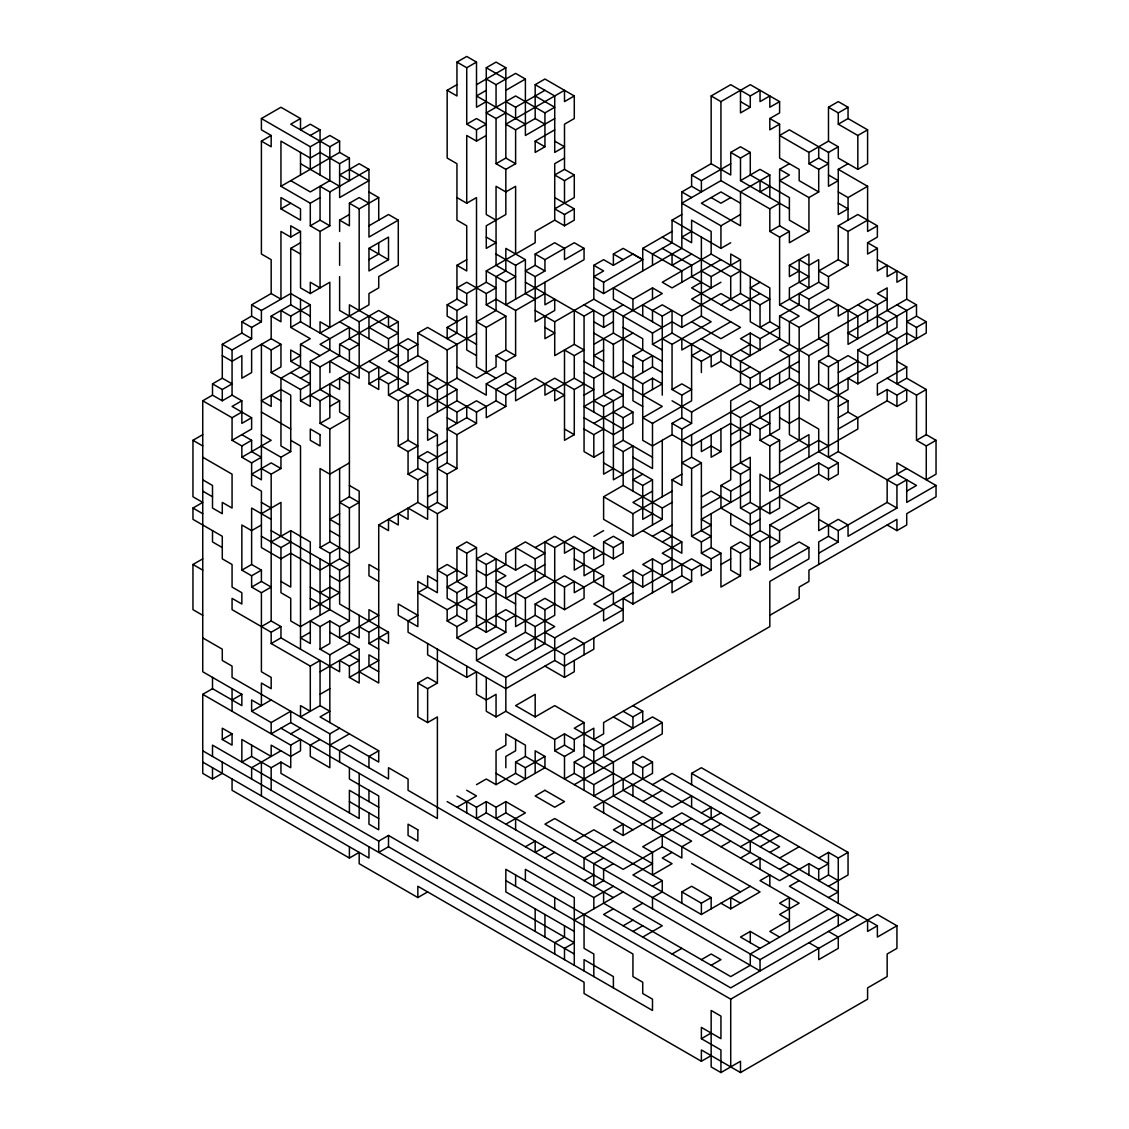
<?xml version="1.0" encoding="UTF-8"?>
<svg xmlns="http://www.w3.org/2000/svg" width="1129" height="1129" viewBox="0 0 1129 1129"><rect width="100%" height="100%" fill="white"/><g stroke="black" fill="none" stroke-linecap="round" stroke-linejoin="round"><path stroke-width="1.5" d="M310.292 327.41L310.292 304.83L290.732 293.54L261.406 310.475L261.406 321.765L251.626 316.12L251.626 304.83L271.172 293.54L271.172 259.67L261.406 254.025L261.406 141.125L271.172 146.77L271.172 135.48L261.406 129.835L261.406 118.545L280.952 107.255L300.512 118.545L300.512 129.835L310.292 124.19L320.057 129.835L320.057 174.995M261.406 141.125L271.172 135.48M300.512 118.545L290.732 124.19L329.837 146.77L339.617 141.125L339.617 152.415L349.397 158.06L349.397 180.64L339.617 174.995L359.177 163.705L368.957 169.35L368.957 237.09L398.283 220.155L398.283 265.315L378.723 276.605L378.723 287.895L368.957 293.54L368.957 304.83L320.057 333.055L320.057 321.765L329.837 327.41L329.837 282.25L310.292 293.54L300.512 287.895L300.512 231.445L290.732 225.8L290.732 237.09L300.512 231.445M310.292 135.48L320.057 129.835M261.406 118.545L310.292 146.77L329.837 135.48L339.617 141.125M456.949 321.765L447.169 316.12L447.169 304.83L456.949 299.185L456.949 265.315L466.729 270.96L466.729 225.8L456.949 220.155L456.949 163.705L447.169 158.06L447.169 90.32L456.949 95.965L456.949 62.095L466.729 56.45L476.509 62.095L476.509 107.255L486.274 101.61M456.949 62.095L466.729 67.74L476.509 62.095M320.057 197.575L310.292 203.22L280.952 186.285L339.617 152.415M447.169 90.32L456.949 84.675M496.054 220.155L486.274 214.51L486.274 67.74L496.054 62.095L505.834 67.74L505.834 158.06L496.054 163.705L496.054 118.545L505.834 112.9M349.397 169.35L368.957 180.64L339.617 197.575L339.617 163.705L349.397 158.06M476.509 84.675L505.834 67.74M280.952 208.865L300.512 220.155L300.512 208.865L280.952 197.575L280.952 208.865L290.732 203.22M486.274 90.32L476.509 95.965L525.394 124.19M486.274 79.03L496.054 84.675L515.614 73.385L525.394 79.03L525.394 135.48L554.72 118.545M329.837 191.93L329.837 225.8L320.057 220.155L320.057 186.285L329.837 191.93L368.957 169.35M505.834 90.32L525.394 79.03M466.729 124.19L476.509 118.545L486.274 124.19L476.509 129.835L466.729 124.19L466.729 67.74M574.28 95.965L564.5 101.61L564.5 90.32L505.834 124.19L515.614 129.835L535.174 118.545L535.174 84.675L544.94 79.03L574.28 95.965L574.28 118.545L564.5 124.19L564.5 169.35L554.72 174.995L564.5 180.64L574.28 174.995L574.28 197.575L554.72 208.865L564.5 214.51L574.28 208.865L574.28 220.155L564.5 225.8L554.72 220.155L535.174 231.445L535.174 242.735L486.274 270.96L486.274 282.25L466.729 293.54L456.949 287.895L466.729 282.25L486.274 293.54L496.054 287.895L486.274 282.25M310.292 203.22L310.292 225.8L320.057 220.155M339.617 231.445L339.617 220.155L349.397 225.8L349.397 203.22L359.177 197.575L368.957 203.22M505.834 101.61L515.614 107.255L544.94 90.32M310.292 316.12L290.732 304.83L290.732 248.38L300.512 242.735M310.292 225.8L320.057 231.445L329.837 225.8M339.617 220.155L349.397 214.51M349.397 203.22L359.177 208.865L378.723 197.575L378.723 220.155M456.949 197.575L466.729 203.22L466.729 135.48L476.509 141.125L486.274 135.48M496.054 118.545L486.274 112.9L515.614 95.965L544.94 112.9L554.72 107.255L535.174 95.965M368.957 225.8L388.503 214.51L398.283 220.155M544.94 112.9L544.94 146.77L535.174 152.415L535.174 141.125L554.72 129.835M222.286 762.075L222.286 773.365L212.506 779.01L202.74 773.365L202.74 694.335L212.506 688.69L241.846 705.625L241.846 694.335L202.74 671.755L202.74 400.795L232.066 417.73L232.066 440.31L251.626 429.02L251.626 417.73L241.846 423.375L241.846 400.795L232.066 395.15L222.286 400.795L212.506 395.15L212.506 383.86L222.286 389.505L232.066 383.86L222.286 378.215L222.286 344.345L241.846 333.055L241.846 321.765L251.626 316.12M368.957 248.38L388.503 237.09L388.503 259.67L368.957 270.96L368.957 248.38L388.503 259.67M496.054 163.705L505.834 169.35L515.614 163.705L515.614 129.835M241.846 321.765L251.626 327.41L261.406 321.765M222.286 355.635L232.066 361.28L241.846 355.635L241.846 378.215L251.626 372.57L251.626 349.99L271.172 338.7L271.172 316.12L290.732 304.83M368.957 259.67L378.723 254.025L378.723 242.735M466.729 203.22L476.509 197.575L476.509 366.925L496.054 378.215M222.286 344.345L232.066 349.99L251.626 338.7L251.626 327.41M271.172 316.12L280.952 321.765L280.952 310.475L290.732 316.12L310.292 304.83M564.5 158.06L554.72 163.705L554.72 220.155M290.732 316.12L290.732 327.41L300.512 321.765L329.837 338.7L329.837 349.99L310.292 361.28L310.292 406.44L300.512 400.795L300.512 389.505L310.292 383.86L290.732 372.57M212.506 383.86L222.286 378.215M271.172 349.99L280.952 344.345L280.952 366.925L271.172 372.57L271.172 349.99L261.406 344.345L261.406 479.825L251.626 474.18L271.172 462.89L280.952 468.535L280.952 457.245L261.406 445.955M593.826 287.895L603.606 293.54L681.831 248.38L681.831 191.93L691.611 186.285L691.611 174.995L711.157 163.705L711.157 95.965L730.717 84.675L750.277 95.965L760.043 90.32L760.043 101.61L769.823 95.965L769.823 107.255L779.603 101.61L779.603 112.9L769.823 118.545L769.823 129.835L779.603 124.19L779.603 158.06L799.163 169.35L799.163 180.64L818.708 191.93L818.708 169.35L828.488 163.705L818.708 158.06L808.943 163.705L808.943 152.415L779.603 135.48L789.383 129.835L828.488 152.415L828.488 186.285L838.268 180.64L828.488 174.995M202.74 400.795L212.506 395.15M280.952 400.795L271.172 395.15L271.172 406.44L261.406 400.795L280.952 389.505L290.732 395.15L290.732 451.6L280.952 445.955L280.952 378.215L300.512 366.925L300.512 344.345L310.292 338.7L290.732 327.41M711.157 95.965L720.937 101.61L750.277 84.675L779.603 101.61M290.732 361.28L300.512 355.635L290.732 349.99L290.732 361.28L310.292 372.57L300.512 378.215M339.617 276.605L339.617 310.475L359.177 321.765L378.723 310.475L398.283 321.765L398.283 389.505L417.843 400.795L417.843 468.535L408.063 474.18L408.063 451.6L417.843 445.955L408.063 440.31L408.063 395.15M456.949 265.315L466.729 259.67M241.846 400.795L232.066 406.44L251.626 417.73M310.292 361.28L320.057 366.925L339.617 355.635L339.617 344.345L388.503 316.12L388.503 327.41L398.283 321.765M750.277 95.965L750.277 107.255L740.497 112.9L740.497 90.32M349.397 654.82L359.177 660.465L349.397 666.11L339.617 660.465L339.617 671.755L280.952 637.885L280.952 626.595L271.172 632.24L232.066 609.66L232.066 598.37L241.846 604.015L241.846 592.725L232.066 587.08L232.066 564.5L222.286 558.855L222.286 536.275L192.96 519.34L192.96 508.05L202.74 502.405L192.96 496.76L192.96 440.31L202.74 434.665M232.066 417.73L241.846 412.085M339.617 344.345L349.397 349.99L359.177 344.345L349.397 338.7L349.397 327.41L320.057 344.345L368.957 372.57L378.723 366.925L378.723 389.505L368.957 383.86L368.957 372.57M368.957 327.41L388.503 338.7L398.283 333.055L349.397 304.83L349.397 316.12M496.054 254.025L515.614 265.315L525.394 259.67L525.394 293.54L535.174 299.185M535.174 254.025L544.94 259.67L544.94 270.96L535.174 265.315L535.174 254.025L554.72 242.735L564.5 248.38L564.5 259.67L584.06 248.38L584.06 259.67L505.834 304.83L505.834 282.25L515.614 276.605L496.054 265.315L496.054 186.285L505.834 191.93L515.614 186.285L515.614 254.025M300.512 400.795L408.063 338.7L417.843 344.345L408.063 349.99L398.283 344.345M427.623 508.05L437.389 502.405L437.389 434.665L427.623 440.31L427.623 417.73L456.949 400.795L456.949 389.505L427.623 406.44L427.623 361.28L417.843 355.635L417.843 333.055L427.623 327.41L456.949 344.345L456.949 378.215L486.274 395.15L486.274 383.86L505.834 372.57L515.614 378.215L515.614 400.795L554.72 378.215L574.28 389.505L584.06 383.86M447.169 304.83L456.949 310.475L466.729 304.83L466.729 293.54M535.174 265.315L525.394 270.96L535.174 276.605L544.94 270.96M544.94 259.67L574.28 242.735L584.06 248.38M711.157 163.705L730.717 174.995L730.717 152.415L740.497 146.77L750.277 152.415L750.277 174.995L789.383 197.575L789.383 220.155L808.943 231.445L808.943 197.575L779.603 180.64L789.383 174.995L779.603 169.35L779.603 225.8L769.823 231.445L769.823 208.865L779.603 203.22M241.846 445.955L251.626 440.31L251.626 451.6L261.406 457.245L251.626 462.89L241.846 457.245L241.846 445.955L232.066 440.31M310.292 395.15L320.057 400.795L329.837 395.15M456.949 310.475L456.949 333.055L447.169 338.7L447.169 327.41L466.729 316.12L466.729 349.99L476.509 355.635M486.274 293.54L486.274 304.83L496.054 299.185L515.614 310.475L515.614 355.635L505.834 361.28L496.054 355.635L496.054 366.925L476.509 378.215L456.949 366.925M691.611 174.995L701.377 180.64L730.717 163.705M730.717 152.415L740.497 158.06L750.277 152.415M828.488 141.125L828.488 107.255L838.268 101.61L848.048 107.255L848.048 118.545L867.594 129.835L867.594 163.705L857.828 169.35L838.268 158.06L838.268 146.77L828.488 141.125L808.943 152.415M241.846 457.245L271.172 440.31L261.406 434.665M329.837 406.44L339.617 400.795L339.617 412.085L349.397 417.73L329.837 429.02L320.057 423.375L320.057 400.795M368.957 383.86L388.503 372.57M398.283 366.925L417.843 355.635M769.823 208.865L720.937 180.64L681.831 203.22L720.937 225.8L740.497 214.51M828.488 107.255L838.268 112.9L848.048 107.255M320.057 423.375L329.837 417.73L329.837 383.86L339.617 389.505L339.617 378.215L349.397 383.86M378.723 378.215L388.503 383.86L398.283 378.215M339.617 321.765L398.283 355.635L388.503 361.28L408.063 372.57L427.623 361.28M417.843 333.055L447.169 349.99L476.509 333.055M525.394 259.67L505.834 248.38L505.834 270.96L496.054 276.605L496.054 310.475L476.509 321.765L486.274 327.41L505.834 316.12L505.834 349.99L496.054 355.635M515.614 310.475L544.94 293.54M593.826 265.315L603.606 259.67L613.386 265.315L632.946 254.025L642.726 259.67L603.606 282.25L593.826 276.605L603.606 270.96L593.826 265.315L593.826 299.185L652.491 333.055L672.051 321.765L681.831 327.41L701.377 316.12L711.157 321.765L672.051 344.345L662.271 338.7M613.386 265.315L613.386 254.025L623.166 248.38L642.726 259.67M652.491 265.315L652.491 254.025L672.051 242.735L672.051 220.155L681.831 214.51M740.497 158.06L740.497 180.64L760.043 169.35L769.823 174.995L769.823 197.575M838.268 112.9L838.268 124.19L848.048 118.545M280.952 457.245L290.732 451.6M388.503 383.86L388.503 395.15L408.063 383.86L408.063 372.57M642.726 270.96L642.726 248.38L672.051 231.445M730.717 197.575L720.937 203.22L711.157 197.575M769.823 174.995L740.497 191.93L740.497 225.8L701.377 203.22L720.937 191.93L740.497 203.22M779.603 169.35L789.383 163.705M261.406 468.535L271.172 474.18L280.952 468.535M388.503 395.15L398.283 400.795L417.843 389.505L456.949 412.085L456.949 423.375L447.169 417.73M437.389 378.215L427.623 383.86L437.389 389.505L456.949 378.215M691.611 231.445L681.831 237.09L691.611 242.735L691.611 220.155L711.157 231.445L711.157 254.025L662.271 282.25L672.051 287.895L720.937 259.67M769.823 186.285L760.043 191.93L760.043 180.64M828.488 152.415L838.268 146.77M838.268 124.19L857.828 135.48L867.594 129.835M417.843 400.795L427.623 395.15M535.174 310.475L554.72 321.765L593.826 299.185M603.606 451.6L593.826 457.245L584.06 451.6L584.06 316.12L593.826 310.475L593.826 366.925M691.611 254.025L672.051 265.315L672.051 254.025M838.268 203.22L848.048 208.865L838.268 214.51L838.268 169.35L848.048 163.705M261.406 513.695L280.952 502.405L280.952 536.275M349.397 462.89L329.837 474.18L320.057 468.535L320.057 547.565L329.837 553.21L339.617 547.565M593.826 321.765L603.606 327.41L603.606 316.12L623.166 304.83M662.271 327.41L613.386 299.185L613.386 287.895L632.946 299.185L652.491 287.895L662.271 293.54L623.166 316.12L623.166 372.57L642.726 383.86L652.491 378.215L662.271 383.86L642.726 395.15M672.051 220.155L720.937 248.38L730.717 242.735M808.943 197.575L818.708 191.93M202.74 615.305L192.96 609.66L192.96 564.5L202.74 558.855M261.406 524.985L251.626 530.63L241.846 524.985L241.846 570.145L251.626 575.79L261.406 570.145L261.406 581.435L271.172 587.08L261.406 592.725L251.626 587.08L251.626 575.79M398.283 400.795L398.283 445.955L408.063 440.31M456.949 412.085L476.509 400.795L486.274 406.44L486.274 417.73L505.834 406.44L505.834 395.15L535.174 378.215L564.5 395.15L554.72 400.795L554.72 389.505M515.614 378.215L496.054 389.505L496.054 400.795L476.509 412.085L456.949 400.795M574.28 389.505L574.28 434.665L564.5 440.31L564.5 349.99L574.28 355.635L584.06 349.99L574.28 344.345L554.72 355.635L554.72 321.765M603.606 327.41L613.386 321.765M466.729 406.44L466.729 417.73L447.169 429.02L456.949 434.665L476.509 423.375L476.509 412.085M593.826 344.345L613.386 333.055L613.386 310.475M701.377 282.25L691.611 287.895L730.717 310.475L760.043 293.54M701.377 270.96L711.157 276.605L740.497 259.67L730.717 254.025L730.717 265.315M769.823 231.445L779.603 237.09L789.383 231.445L789.383 242.735L808.943 231.445M838.268 191.93L848.048 197.575L867.594 186.285L867.594 231.445L877.374 225.8L877.374 237.09L867.594 242.735L867.594 254.025L877.374 248.38L877.374 270.96L887.154 265.315L887.154 276.605L896.934 270.96L896.934 282.25L906.714 276.605L906.714 299.185L916.494 304.83L916.494 316.12L906.714 321.765L916.494 327.41L926.26 321.765L926.26 333.055L828.488 389.505L828.488 366.925L818.708 361.28L818.708 383.86L848.048 400.795L848.048 412.085L838.268 417.73M271.172 541.92L290.732 530.63L310.292 541.92L310.292 609.66L339.617 592.725L329.837 587.08L320.057 592.725M349.397 496.76L339.617 502.405L349.397 508.05L359.177 502.405L349.397 496.76L349.397 372.57M437.389 445.955L447.169 440.31M603.606 349.99L593.826 355.635L603.606 361.28M593.826 333.055L613.386 344.345L632.946 333.055M642.726 316.12L642.726 304.83L662.271 316.12L672.051 310.475L672.051 333.055L711.157 355.635L711.157 366.925L720.937 361.28L750.277 378.215L887.154 299.185L877.374 293.54L887.154 287.895L887.154 310.475L896.934 316.12L896.934 327.41L857.828 349.99L857.828 383.86L848.048 378.215L848.048 389.505L828.488 400.795L789.383 378.215L769.823 389.505L760.043 383.86L760.043 372.57L701.377 338.7M720.937 282.25L691.611 299.185L740.497 327.41L720.937 338.7L691.611 321.765M662.271 237.09L730.717 276.605L740.497 270.96M241.846 570.145L251.626 564.5L261.406 570.145M261.406 536.275L280.952 547.565L290.732 541.92M339.617 513.695L329.837 519.34L339.617 524.985M437.389 457.245L427.623 451.6L417.843 457.245L427.623 462.89L447.169 451.6M574.28 355.635L574.28 378.215L544.94 395.15L544.94 383.86M652.491 321.765L652.491 310.475L662.271 304.83L681.831 316.12L720.937 293.54L750.277 310.475M867.594 220.155L848.048 231.445L848.048 265.315L828.488 276.605L818.708 270.96L838.268 259.67L838.268 225.8L857.828 214.51L877.374 225.8M408.063 474.18L417.843 479.825L427.623 474.18L417.843 468.535M456.949 468.535L447.169 462.89L437.389 468.535L447.169 474.18L456.949 468.535L456.949 434.665M584.06 372.57L593.826 378.215L603.606 372.57M642.726 406.44L632.946 400.795L632.946 355.635L642.726 349.99L642.726 338.7L623.166 327.41M662.271 349.99L652.491 344.345L672.051 333.055M720.937 304.83L740.497 293.54L760.043 304.83L769.823 299.185L750.277 287.895L760.043 282.25M799.163 270.96L789.383 276.605L789.383 265.315L808.943 254.025L808.943 287.895L799.163 282.25L799.163 259.67L808.943 265.315L818.708 259.67L818.708 282.25L779.603 304.83L779.603 237.09M251.626 587.08L261.406 581.435M320.057 547.565L329.837 541.92L349.397 553.21L359.177 547.565L359.177 491.115L349.397 485.47M584.06 395.15L593.826 389.505L574.28 378.215M623.166 372.57L613.386 378.215L613.386 344.345M632.946 355.635L642.726 361.28L652.491 355.635L652.491 366.925L632.946 378.215M359.177 671.755L378.723 683.045L378.723 524.985L417.843 502.405L437.389 513.695L447.169 508.05L447.169 474.18M427.623 496.76L437.389 491.115M730.717 321.765L681.831 349.99L681.831 338.7M339.617 468.535L339.617 558.855L320.057 570.145L290.732 553.21L280.952 558.855L261.406 547.565L261.406 491.115L251.626 485.47L251.626 462.89M593.826 400.795L603.606 406.44L623.166 395.15L613.386 389.505L584.06 406.44L623.166 429.02M701.377 349.99L691.611 355.635L701.377 361.28L720.937 349.99L720.937 361.28M271.172 530.63L339.617 570.145L349.397 564.5L339.617 558.855M593.826 423.375L623.166 406.44L623.166 383.86M760.043 338.7L750.277 333.055L740.497 338.7L760.043 349.99L760.043 338.7L779.603 327.41L769.823 321.765L760.043 327.41L760.043 304.83M672.051 400.795L691.611 412.085L740.497 383.86L740.497 361.28L779.603 338.7L779.603 316.12L799.163 304.83L799.163 293.54L808.943 299.185L828.488 287.895L828.488 276.605M261.406 626.595L271.172 620.95L280.952 626.595M349.397 575.79L339.617 581.435L329.837 575.79M584.06 429.02L593.826 434.665L603.606 429.02M613.386 412.085L623.166 417.73L632.946 412.085L632.946 423.375L613.386 434.665L584.06 417.73M672.051 389.505L681.831 383.86L691.611 389.505L681.831 395.15L672.051 389.505L672.051 344.345M750.277 344.345L730.717 355.635L730.717 366.925M779.603 316.12L799.163 327.41L838.268 304.83L838.268 316.12L867.594 299.185L877.374 304.83L877.374 327.41M271.172 632.24L271.172 643.53L280.952 637.885M623.166 417.73L623.166 440.31L613.386 445.955L623.166 451.6L632.946 445.955L632.946 491.115M584.06 361.28L662.271 406.44L642.726 417.73L652.491 423.375L691.611 400.795L691.611 344.345M740.497 372.57L750.277 366.925M310.292 632.24L300.512 637.885L310.292 643.53L310.292 620.95L320.057 626.595L329.837 620.95L339.617 626.595L349.397 620.95L349.397 508.05M456.949 570.145L447.169 575.79L447.169 598.37L466.729 609.66L476.509 604.015L466.729 598.37L466.729 587.08L456.949 581.435L456.949 547.565L466.729 541.92L476.509 547.565L476.509 626.595L486.274 632.24L496.054 626.595L496.054 558.855L486.274 564.5L476.509 558.855L486.274 553.21L515.614 570.145L525.394 564.5L564.5 587.08L574.28 581.435L574.28 592.725L603.606 575.79L603.606 587.08M730.717 445.955L750.277 434.665L730.717 423.375L691.611 445.955L672.051 434.665L672.051 423.375L681.831 417.73L691.611 423.375L691.611 412.085M456.949 547.565L466.729 553.21L476.509 547.565M613.386 468.535L603.606 474.18L603.606 406.44M672.051 434.665L652.491 445.955L642.726 440.31L642.726 383.86M672.051 423.375L681.831 429.02L691.611 423.375M799.163 361.28L730.717 400.795L730.717 479.825L720.937 485.47L720.937 508.05L750.277 524.985L760.043 519.34M750.277 276.605L750.277 321.765L808.943 355.635L828.488 344.345L818.708 338.7L818.708 316.12L789.383 299.185L789.383 287.895L808.943 276.605L789.383 265.315M906.714 299.185L848.048 333.055L857.828 338.7L857.828 316.12L828.488 299.185L808.943 310.475L808.943 299.185M232.066 699.98L241.846 694.335M320.057 626.595L320.057 649.175L329.837 643.53L329.837 620.95M681.831 440.31L750.277 400.795L760.043 406.44L760.043 417.73L769.823 423.375L760.043 429.02L750.277 423.375L750.277 434.665M818.708 361.28L828.488 355.635L828.488 333.055M916.494 304.83L848.048 344.345L848.048 310.475M271.172 643.53L310.292 666.11L320.057 660.465L320.057 705.625L329.837 711.27L320.057 716.915L378.723 750.785L378.723 762.075L349.397 745.14L339.617 750.785L339.617 762.075M320.057 649.175L329.837 654.82L349.397 643.53L349.397 632.24L359.177 637.885L359.177 615.305M359.177 626.595L368.957 632.24L378.723 626.595M466.729 553.21L466.729 575.79L447.169 587.08L456.949 592.725L466.729 587.08M623.166 485.47L662.271 508.05L662.271 519.34L632.946 536.275L603.606 519.34L603.606 496.76L623.166 485.47L623.166 451.6M642.726 474.18L632.946 479.825L642.726 485.47L652.491 479.825L652.491 524.985M730.717 412.085L740.497 417.73L799.163 383.86M828.488 366.925L848.048 355.635L867.594 366.925L867.594 355.635L857.828 349.99M261.406 592.725L261.406 671.755L271.172 677.4L271.172 688.69L261.406 683.045L261.406 705.625L251.626 699.98L251.626 711.27L271.172 699.98M320.057 671.755L359.177 649.175L359.177 683.045L349.397 677.4L349.397 666.11M378.723 649.175L368.957 643.53L388.503 632.24L339.617 604.015L339.617 570.145M535.174 547.565L554.72 536.275L584.06 553.21L584.06 575.79L603.606 564.5L603.606 541.92L613.386 536.275L623.166 541.92L623.166 553.21L613.386 558.855L574.28 536.275L554.72 547.565L544.94 541.92L544.94 575.79L505.834 598.37L505.834 587.08L544.94 564.5M701.377 462.89L691.611 457.245L681.831 462.89L691.611 468.535L701.377 462.89L701.377 530.63L711.157 536.275L701.377 541.92L691.611 536.275L691.611 468.535M730.717 434.665L799.163 395.15L808.943 400.795L808.943 355.635M808.943 389.505L818.708 383.86M838.268 372.57L857.828 361.28M867.594 355.635L906.714 333.055L916.494 338.7L916.494 327.41M222.286 739.495L232.066 733.85L232.066 745.14L222.286 739.495L222.286 728.205L232.066 733.85M437.389 581.435L427.623 575.79L427.623 587.08L417.843 592.725L447.169 609.66L486.274 587.08L515.614 604.015M515.614 570.145L515.614 547.565L535.174 558.855L544.94 553.21L525.394 541.92L505.834 553.21L505.834 564.5L486.274 575.79L476.509 570.145M652.491 491.115L632.946 502.405L662.271 519.34M672.051 570.145L672.051 479.825L681.831 474.18M720.937 429.02L720.937 451.6L711.157 457.245L711.157 434.665M271.172 722.56L290.732 711.27L290.732 722.56L271.172 733.85L271.172 722.56L251.626 711.27M320.057 694.335L329.837 688.69M349.397 677.4L378.723 660.465L368.957 654.82L368.957 666.11L378.723 671.755M447.169 609.66L447.169 620.95L456.949 615.305L466.729 620.95L466.729 609.66M476.509 592.725L486.274 598.37L496.054 592.725M593.826 536.275L603.606 530.63M603.606 496.76L632.946 513.695L672.051 491.115M760.043 429.02L760.043 440.31L779.603 429.02L779.603 406.44M857.828 383.86L877.374 372.57L877.374 361.28M320.057 705.625L300.512 716.915L300.512 705.625L310.292 711.27L310.292 666.11M447.169 620.95L456.949 626.595L466.729 620.95M584.06 553.21L593.826 547.565L593.826 558.855L603.606 553.21M652.491 513.695L642.726 519.34L642.726 485.47M662.271 508.05L672.051 502.405M760.043 440.31L769.823 445.955L779.603 440.31L779.603 474.18M838.268 406.44L848.048 400.795M887.154 378.215L916.494 395.15L916.494 440.31L926.26 434.665L926.26 389.505L906.714 378.215L906.714 366.925L877.374 383.86L877.374 395.15L887.154 389.505L896.934 395.15L906.714 389.505L906.714 400.795L896.934 406.44L887.154 400.795L838.268 429.02M290.732 745.14L290.732 767.72L280.952 762.075L271.172 767.72L251.626 756.43L241.846 762.075L241.846 739.495L271.172 756.43L271.172 745.14L290.732 756.43L300.512 750.785L300.512 739.495L290.732 745.14L202.74 694.335M290.732 733.85L300.512 728.205M456.949 626.595L456.949 637.885L505.834 609.66L535.174 626.595L554.72 615.305L554.72 547.565M535.174 615.305L515.614 626.595L515.614 592.725L525.394 598.37L564.5 575.79L584.06 587.08L584.06 598.37L564.5 609.66L544.94 598.37L535.174 604.015L535.174 615.305L554.72 626.595L505.834 654.82L515.614 660.465L544.94 643.53L544.94 609.66L554.72 604.015M584.06 564.5L574.28 570.145L574.28 547.565L564.5 553.21L564.5 541.92M603.606 541.92L613.386 547.565L623.166 541.92M701.377 496.76L711.157 491.115L730.717 502.405L730.717 491.115L750.277 479.825M750.277 536.275L760.043 530.63L760.043 474.18L779.603 485.47L779.603 508.05L769.823 513.695L750.277 502.405L750.277 457.245L730.717 468.535L740.497 474.18L750.277 468.535L740.497 462.89L740.497 417.73M779.603 451.6L808.943 434.665L808.943 457.245M906.714 378.215L896.934 383.86L896.934 338.7L887.154 333.055L887.154 321.765L877.374 316.12M280.952 750.785L251.626 767.72L251.626 779.01M496.054 615.305L505.834 620.95L515.614 615.305M652.491 536.275L672.051 524.985M701.377 508.05L720.937 496.76M779.603 462.89L818.708 440.31L828.488 445.955M320.057 739.495L310.292 745.14L310.292 756.43L329.837 767.72L329.837 733.85L232.066 677.4L232.066 666.11L222.286 660.465L222.286 649.175L202.74 637.885M329.837 733.85L339.617 728.205M280.952 728.205L437.389 818.525L437.389 716.915L427.623 722.56L417.843 716.915L417.843 683.045L427.623 677.4L437.389 683.045L437.389 649.175M456.949 637.885L476.509 649.175L505.834 632.24L505.834 620.95M662.271 541.92L672.051 536.275M750.277 491.115L701.377 519.34L711.157 524.985L691.611 536.275M769.823 479.825L857.828 429.02L857.828 417.73L848.048 412.085M916.494 395.15L926.26 389.505M329.837 745.14L349.397 733.85M417.843 683.045L427.623 688.69L437.389 683.045M476.509 649.175L476.509 660.465L525.394 632.24L564.5 654.82L623.166 620.95L623.166 598.37L632.946 604.015L681.831 575.79L691.611 581.435L691.611 570.145L662.271 553.21L681.831 541.92L681.831 553.21L642.726 530.63M652.491 570.145L642.726 575.79L632.946 570.145L623.166 575.79L642.726 587.08L691.611 558.855L711.157 570.145L711.157 558.855L701.377 553.21L701.377 541.92M672.051 558.855L662.271 564.5L652.491 558.855L642.726 564.5L672.051 581.435L672.051 592.725L691.611 581.435M740.497 474.18L740.497 508.05L750.277 502.405M740.497 508.05L750.277 513.695L818.708 474.18L828.488 479.825L838.268 474.18L838.268 462.89L828.488 468.535L818.708 462.89L769.823 491.115L769.823 445.955M887.154 524.985L896.934 530.63L906.714 524.985L906.714 513.695L936.04 496.76L936.04 485.47L906.714 502.405L906.714 479.825L896.934 485.47L838.268 451.6L828.488 457.245L828.488 400.795M427.623 643.53L427.623 654.82L466.729 677.4L476.509 671.755L476.509 694.335L486.274 699.98L496.054 694.335L496.054 716.915L505.834 711.27L554.72 739.495L564.5 733.85L574.28 739.495L593.826 728.205L593.826 739.495L603.606 733.85L603.606 722.56L769.823 626.595L769.823 581.435L808.943 558.855L808.943 547.565L799.163 541.92L769.823 558.855M632.946 581.435L593.826 604.015L603.606 609.66L603.606 620.95L623.166 609.66L613.386 604.015L613.386 592.725L593.826 581.435L593.826 570.145M544.94 632.24L554.72 637.885L632.946 592.725M701.377 553.21L711.157 547.565L720.937 553.21L720.937 587.08L740.497 575.79L740.497 553.21L750.277 547.565L740.497 541.92L730.717 547.565L730.717 570.145L740.497 575.79M378.723 750.785L368.957 756.43L368.957 767.72M476.509 660.465L505.834 677.4L574.28 637.885L584.06 643.53L584.06 654.82M691.611 570.145L701.377 564.5L701.377 575.79L711.157 570.145M711.157 558.855L720.937 553.21M808.943 547.565L769.823 570.145L769.823 524.985L808.943 502.405L818.708 508.05L818.708 530.63L838.268 519.34L848.048 524.985L848.048 536.275L896.934 508.05L896.934 485.47M554.72 637.885L554.72 660.465L505.834 688.69L408.063 632.24L408.063 620.95L417.843 615.305L398.283 604.015L398.283 615.305L417.843 626.595L417.843 581.435L437.389 592.725L437.389 513.695M720.937 564.5L730.717 558.855M730.717 513.695L730.717 524.985L760.043 541.92L769.823 536.275M769.823 524.985L779.603 530.63L818.708 508.05M926.26 445.955L936.04 440.31L936.04 474.18L926.26 479.825L926.26 445.955L916.494 440.31M769.823 547.565L779.603 541.92L779.603 530.63M906.714 468.535L887.154 479.825L887.154 502.405L896.934 508.05M544.94 666.11L564.5 677.4L574.28 671.755L574.28 660.465M760.043 541.92L760.043 564.5L750.277 570.145L750.277 513.695M828.488 524.985L828.488 536.275L818.708 541.92L818.708 564.5M818.708 553.21L838.268 541.92L838.268 530.63L887.154 502.405M906.714 491.115L916.494 485.47L896.934 474.18L896.934 462.89L936.04 485.47M535.174 716.915L535.174 694.335L515.614 705.625L535.174 716.915L554.72 705.625L584.06 722.56L584.06 756.43L672.051 807.235L691.611 795.945L691.611 807.235M232.066 779.01L232.066 790.3L349.397 858.04L359.177 852.395L359.177 863.685L417.843 897.555L427.623 891.91M212.506 756.43L212.506 745.14L378.723 841.105L388.503 835.46L574.28 942.715L564.5 948.36L564.5 959.65M476.509 784.655L486.274 779.01L496.054 784.655L515.614 773.365L525.394 779.01L525.394 767.72L544.94 756.43L544.94 767.72L515.614 784.655L496.054 773.365M515.614 773.365L515.614 762.075L525.394 756.43L760.043 891.91L730.717 908.845L720.937 903.2M584.06 722.56L574.28 728.205L603.606 745.14L603.606 756.43L613.386 762.075L613.386 795.945L691.611 841.105L681.831 846.75L681.831 858.04L662.271 846.75L623.166 869.33L544.94 824.17L554.72 818.525L662.271 880.62L662.271 891.91L652.491 897.555L652.491 908.845M769.823 615.305L799.163 598.37L799.163 587.08L808.943 581.435L808.943 570.145L896.934 519.34L896.934 530.63M574.28 954.005L388.503 846.75L378.723 852.395L378.723 841.105M456.949 807.235L476.509 795.945L466.729 790.3M554.72 739.495L554.72 750.785L564.5 745.14L574.28 750.785L574.28 739.495M456.949 795.945L476.509 807.235L486.274 801.59L496.054 807.235L505.834 801.59L525.394 812.88L505.834 824.17M554.72 750.785L564.5 756.43L574.28 750.785M623.166 711.27L632.946 716.915L642.726 711.27L642.726 722.56M838.268 925.78L838.268 914.49L760.043 959.65L760.043 970.94L486.274 812.88L476.509 818.525L476.509 807.235M564.5 756.43L564.5 779.01L574.28 773.365L574.28 762.075L584.06 756.43M584.06 745.14L593.826 750.785L652.491 716.915L662.271 722.56L662.271 733.85L574.28 784.655M760.043 959.65L505.834 812.88L496.054 818.525L496.054 807.235M574.28 762.075L584.06 767.72L662.271 722.56M574.28 773.365L593.826 784.655L613.386 773.365M828.488 897.555L838.268 891.91L632.946 773.365L632.946 762.075L642.726 756.43L652.491 762.075L652.491 773.365L593.826 807.235L632.946 829.815M632.946 773.365L593.826 795.945L593.826 784.655M632.946 762.075L642.726 767.72L652.491 762.075M525.394 846.75L535.174 841.105L535.174 852.395L544.94 846.75M652.491 784.655L672.051 773.365L828.488 863.685L818.708 869.33L808.943 863.685L779.603 880.62L672.051 818.525M544.94 858.04L554.72 852.395M574.28 841.105L593.826 829.815L652.491 863.685L632.946 874.975L701.377 914.49L750.277 886.265M642.726 801.59L662.271 790.3M691.611 784.655L691.611 773.365L701.377 767.72L848.048 852.395L848.048 874.975L828.488 886.265M613.386 841.105L584.06 858.04L584.06 869.33M623.166 835.46L623.166 824.17L613.386 829.815L623.166 835.46L662.271 812.88L623.166 790.3L623.166 779.01M603.606 858.04L593.826 863.685L593.826 886.265L603.606 880.62L603.606 869.33L613.386 863.685M584.06 880.62L593.826 874.975M691.611 818.525L642.726 846.75L652.491 852.395L652.491 874.975L672.051 863.685L662.271 858.04L672.051 852.395M701.377 812.88L711.157 807.235L711.157 818.525M701.377 824.17L720.937 812.88M290.732 722.56L388.503 779.01L388.503 767.72L408.063 779.01L408.063 790.3L593.826 897.555L613.386 886.265M701.377 835.46L720.937 824.17M574.28 920.135L623.166 891.91M750.277 818.525L760.043 812.88L691.611 773.365M613.386 908.845L603.606 914.49L730.717 987.875L857.828 914.49M652.491 886.265L662.271 880.62M720.937 846.75L730.717 841.105M750.277 829.815L760.043 824.17M642.726 903.2L632.946 908.845L662.271 925.78L642.726 937.07M740.497 846.75L769.823 829.815M623.166 925.78L632.946 920.135M681.831 903.2L681.831 891.91L691.611 886.265L711.157 897.555L711.157 908.845M740.497 858.04L750.277 852.395L750.277 841.105M760.043 846.75L779.603 835.46M632.946 931.425L642.726 925.78M750.277 863.685L760.043 858.04L760.043 869.33M769.823 852.395L779.603 846.75L662.271 779.01M681.831 891.91L701.377 903.2L711.157 897.555M779.603 858.04L799.163 846.75M779.603 869.33L789.383 863.685M818.708 858.04L828.488 852.395L838.268 858.04L848.048 852.395M672.051 954.005L681.831 948.36M799.163 880.62L789.383 886.265L848.048 920.135M828.488 852.395L828.488 874.975L818.708 880.62L818.708 869.33M701.377 959.65L711.157 954.005L720.937 959.65L711.157 965.295M769.823 942.715L750.277 931.425L740.497 937.07L760.043 948.36M828.488 908.845L750.277 954.005L750.277 965.295L730.717 976.585L603.606 903.2L603.606 891.91M574.28 931.425L505.834 891.91L505.834 869.33L730.717 999.165L877.374 914.49L896.934 925.78L896.934 948.36L887.154 954.005L887.154 976.585L867.594 987.875L867.594 999.165L740.497 1072.55L701.377 1049.97L701.377 1061.26L711.157 1055.615M896.934 925.78L877.374 937.07L877.374 925.78L867.594 931.425L867.594 920.135M740.497 1072.55L740.497 1061.26L720.937 1072.55L711.157 1066.905L711.157 1010.455L720.937 1016.1L720.937 1038.68L701.377 1027.39L701.377 1038.68L711.157 1033.035M740.497 101.61L750.277 107.255M769.823 118.545L779.603 124.19M838.268 169.35L867.594 186.285M808.943 163.705L818.708 169.35M838.268 225.8L848.048 231.445M867.594 242.735L877.374 248.38M740.497 180.64L789.383 208.865M877.374 259.67L906.714 276.605M535.174 84.675L554.72 95.965L554.72 152.415L564.5 146.77L554.72 141.125M779.603 225.8L789.383 231.445M838.268 259.67L848.048 265.315M486.274 67.74L505.834 79.03M691.611 186.285L701.377 191.93L701.377 180.64M896.934 304.83L906.714 310.475L906.714 344.345M916.494 316.12L926.26 321.765M681.831 191.93L691.611 197.575M535.174 118.545L544.94 124.19M818.708 282.25L828.488 287.895M857.828 304.83L867.594 310.475L867.594 321.765M535.174 141.125L544.94 146.77M564.5 169.35L574.28 174.995M711.157 254.025L769.823 287.895L769.823 321.765M896.934 361.28L906.714 366.925M779.603 304.83L799.163 316.12L789.383 321.765L789.383 344.345L779.603 349.99L789.383 355.635L789.383 378.215M505.834 158.06L515.614 163.705M662.271 248.38L691.611 265.315L691.611 276.605L711.157 287.895L711.157 276.605M554.72 197.575L574.28 208.865M642.726 248.38L681.831 270.96L681.831 282.25M828.488 355.635L838.268 361.28L838.268 451.6M613.386 254.025L623.166 259.67M926.26 434.665L936.04 440.31M789.383 366.925L799.163 372.57M740.497 349.99L750.277 355.635L750.277 333.055M486.274 237.09L496.054 242.735L486.274 248.38L486.274 225.8L505.834 214.51L505.834 169.35M740.497 383.86L750.277 389.505L750.277 378.215M339.617 163.705L320.057 152.415L310.292 158.06L280.952 141.125L280.952 186.285M584.06 304.83L603.606 316.12M779.603 417.73L789.383 423.375L799.163 417.73L818.708 429.02L818.708 451.6L838.268 462.89M368.957 191.93L378.723 197.575M525.394 282.25L584.06 316.12M613.386 333.055L662.271 361.28M808.943 445.955L789.383 434.665L789.383 400.795M300.512 163.705L339.617 186.285M486.274 270.96L505.834 282.25M652.491 366.925L662.271 372.57M779.603 440.31L769.823 434.665L769.823 412.085M623.166 361.28L632.946 366.925M290.732 180.64L310.292 191.93L329.837 180.64L329.837 146.77M544.94 327.41L554.72 333.055L544.94 338.7L544.94 316.12M486.274 304.83L505.834 316.12M456.949 299.185L466.729 304.83M720.937 451.6L711.157 445.955L701.377 451.6L701.377 440.31M623.166 406.44L632.946 412.085M779.603 496.76L799.163 508.05M818.708 519.34L838.268 530.63M505.834 349.99L515.614 355.635M828.488 536.275L838.268 541.92M290.732 237.09L280.952 231.445L280.952 299.185L271.172 293.54M447.169 327.41L476.509 344.345M720.937 485.47L730.717 491.115M290.732 248.38L300.512 254.025M623.166 440.31L652.491 457.245M505.834 383.86L515.614 389.505M632.946 457.245L652.491 468.535L652.491 423.375M672.051 479.825L681.831 485.47L681.831 429.02M760.043 530.63L779.603 541.92M486.274 383.86L505.834 395.15M564.5 429.02L574.28 434.665M652.491 479.825L632.946 468.535L613.386 479.825L613.386 400.795L603.606 395.15L603.606 338.7M496.054 400.795L505.834 406.44M603.606 462.89L623.166 474.18M427.623 372.57L456.949 389.505M730.717 547.565L740.497 553.21M750.277 558.855L760.043 564.5M368.957 361.28L408.063 383.86M466.729 417.73L476.509 423.375M662.271 530.63L681.831 541.92M251.626 304.83L261.406 310.475M300.512 344.345L320.057 355.635M271.172 338.7L280.952 344.345M427.623 429.02L437.389 434.665M241.846 333.055L251.626 338.7M339.617 400.795L320.057 389.505L320.057 366.925M271.172 372.57L300.512 389.505M398.283 445.955L408.063 451.6M574.28 558.855L603.606 575.79M437.389 502.405L447.169 508.05M261.406 412.085L290.732 429.02M290.732 440.31L300.512 445.955L300.512 649.175M496.054 570.145L505.834 575.79L496.054 581.435L505.834 587.08M241.846 434.665L251.626 440.31M535.174 604.015L544.94 609.66M378.723 524.985L388.503 530.63L388.503 519.34L398.283 524.985L398.283 513.695L408.063 519.34L408.063 508.05L427.623 519.34L427.623 462.89M466.729 575.79L447.169 564.5L437.389 570.145L447.169 575.79M192.96 440.31L202.74 445.955M202.74 457.245L232.066 474.18L232.066 508.05L222.286 502.405L222.286 513.695L212.506 508.05L212.506 485.47L202.74 479.825M329.837 530.63L339.617 536.275M476.509 615.305L505.834 632.24M554.72 660.465L564.5 666.11L593.826 649.175L593.826 637.885M632.946 705.625L642.726 711.27M261.406 502.405L271.172 508.05M378.723 570.145L368.957 564.5L368.957 575.79L378.723 581.435M271.172 519.34L251.626 508.05L251.626 564.5M613.386 716.915L632.946 728.205L632.946 716.915M202.74 491.115L212.506 496.76M192.96 508.05L202.74 513.695M828.488 874.975L838.268 880.62M310.292 587.08L329.837 598.37M222.286 547.565L212.506 541.92L212.506 530.63M280.952 581.435L290.732 587.08L290.732 530.63M310.292 598.37L349.397 620.95M378.723 637.885L388.503 643.53L388.503 632.24M877.374 925.78L681.831 812.88L652.491 829.815L652.491 818.525M496.054 716.915L486.274 711.27L486.274 677.4M329.837 632.24L359.177 649.175M544.94 756.43L535.174 750.785L535.174 773.365M192.96 564.5L202.74 570.145M789.383 908.845L779.603 903.2L789.383 897.555L789.383 931.425M828.488 931.425L838.268 937.07L838.268 948.36L818.708 959.65L818.708 948.36L808.943 942.715M515.614 762.075L525.394 767.72M691.611 863.685L740.497 891.91M740.497 903.2L730.717 897.555L730.717 908.845M779.603 937.07L769.823 931.425L789.383 920.135L779.603 914.49L799.163 903.2L760.043 880.62L769.823 874.975L769.823 886.265M447.169 801.59L613.386 897.555M378.723 807.235L349.397 790.3L349.397 812.88M505.834 880.62L632.946 954.005L632.946 976.585L642.726 982.23L642.726 993.52L652.491 999.165L652.491 1010.455L202.74 750.785M349.397 801.59L378.723 818.525M701.377 1038.68L720.937 1049.97L720.937 1072.55M202.74 762.075L368.957 858.04L368.957 846.75M701.377 1061.26L584.06 993.52L584.06 982.23L417.843 886.265L417.843 897.555M896.934 395.15L896.934 406.44M887.154 389.505L887.154 400.795M857.828 135.48L857.828 169.35M848.048 197.575L848.048 220.155M838.268 858.04L838.268 903.2M828.488 468.535L828.488 479.825M818.708 146.77L818.708 158.06M818.708 462.89L818.708 474.18M808.943 863.685L808.943 874.975M799.163 327.41L799.163 440.31M779.603 372.57L779.603 383.86M769.823 378.215L769.823 389.505M769.823 502.405L769.823 513.695M750.277 931.425L750.277 942.715M740.497 259.67L740.497 293.54M730.717 276.605L730.717 299.185M730.717 999.165L730.717 1066.905M720.937 101.61L720.937 180.64M720.937 225.8L720.937 248.38M711.157 513.695L711.157 547.565M701.377 237.09L701.377 316.12M701.377 361.28L701.377 372.57M701.377 903.2L701.377 914.49M691.611 434.665L691.611 457.245M681.831 316.12L681.831 327.41M681.831 395.15L681.831 417.73M681.831 564.5L681.831 575.79M662.271 316.12L662.271 395.15M662.271 440.31L662.271 496.76M662.271 564.5L662.271 575.79M662.271 835.46L662.271 846.75M652.491 287.895L652.491 299.185M652.491 333.055L652.491 344.345M652.491 378.215L652.491 389.505M652.491 558.855L652.491 592.725M642.726 361.28L642.726 372.57M642.726 575.79L642.726 587.08M642.726 767.72L642.726 779.01M632.946 299.185L632.946 310.475M632.946 513.695L632.946 536.275M632.946 570.145L632.946 604.015M632.946 784.655L632.946 795.945M613.386 547.565L613.386 558.855M613.386 987.875L613.386 976.585L584.06 959.65L584.06 970.94M603.606 282.25L603.606 293.54M603.606 801.59L603.606 812.88M593.826 378.215L593.826 412.085M593.826 434.665L593.826 457.245M593.826 750.785L593.826 773.365M593.826 897.555L593.826 908.845M593.826 976.585L593.826 954.005L584.06 948.36L584.06 914.49M584.06 767.72L584.06 790.3M574.28 310.475L574.28 344.345M574.28 965.295L574.28 897.555L525.394 869.33L525.394 880.62M564.5 180.64L564.5 203.22M564.5 214.51L564.5 225.8M564.5 587.08L564.5 609.66M564.5 654.82L564.5 677.4M564.5 733.85L564.5 745.14M564.5 925.78L564.5 937.07L554.72 942.715L554.72 954.005M554.72 897.555L554.72 908.845M544.94 282.25L544.94 304.83L554.72 299.185L554.72 310.475L535.174 321.765L535.174 276.605M544.94 914.49L544.94 937.07M535.174 558.855L535.174 581.435M535.174 626.595L535.174 649.175M535.174 908.845L535.174 931.425M525.394 598.37L525.394 632.24M525.394 756.43L525.394 745.14L505.834 733.85L505.834 745.14L496.054 750.785L496.054 784.655M515.614 107.255L515.614 118.545M515.614 265.315L515.614 299.185M515.614 739.495L515.614 750.785L505.834 756.43L505.834 767.72M515.614 818.525L515.614 829.815M515.614 874.975L515.614 886.265M505.834 361.28L505.834 372.57M505.834 677.4L505.834 711.27M505.834 801.59L505.834 812.88M496.054 84.675L496.054 107.255M486.274 327.41L486.274 372.57M486.274 564.5L486.274 587.08M486.274 598.37L486.274 632.24M486.274 801.59L486.274 812.88M476.509 129.835L476.509 141.125M466.729 666.11L466.729 677.4M466.729 801.59L466.729 812.88M456.949 592.725L456.949 615.305M447.169 349.99L447.169 462.89M437.389 389.505L437.389 412.085M427.623 688.69L427.623 722.56M417.843 479.825L417.843 502.405M408.063 349.99L408.063 361.28M388.503 338.7L388.503 349.99M388.503 835.46L388.503 846.75M368.957 316.12L368.957 338.7M368.957 620.95L368.957 609.66L378.723 615.305L339.617 637.885L339.617 626.595M368.957 632.24L368.957 643.53M368.957 790.3L368.957 801.59M368.957 812.88L368.957 824.17L378.723 829.815L378.723 795.945L349.397 779.01L349.397 767.72M359.177 208.865L359.177 310.475M359.177 321.765L359.177 378.215L329.837 361.28L329.837 372.57M359.177 773.365L359.177 818.525L280.952 773.365L280.952 762.075M349.397 349.99L349.397 361.28M349.397 846.75L349.397 858.04M339.617 242.735L339.617 265.315M329.837 429.02L329.837 541.92M329.837 553.21L329.837 609.66L300.512 626.595L290.732 620.95L290.732 598.37L280.952 592.725L280.952 547.565M329.837 654.82L329.837 722.56M320.057 231.445L320.057 287.895L310.292 282.25L310.292 293.54M320.057 558.855L320.057 615.305M310.292 146.77L310.292 169.35M300.512 152.415L300.512 174.995M300.512 299.185L300.512 321.765M271.172 474.18L271.172 620.95M271.172 767.72L271.172 790.3M261.406 762.075L261.406 795.945M251.626 745.14L251.626 756.43M232.066 349.99L232.066 395.15M232.066 688.69L232.066 711.27M222.286 389.505L222.286 400.795M212.506 677.4L212.506 688.69M212.506 767.72L212.506 779.01M544.94 790.3L535.174 795.945L554.72 807.235L564.5 801.59L544.94 790.3M320.057 434.665L310.292 429.02L310.292 440.31L320.057 445.955L320.057 434.665M417.843 829.815L408.063 824.17L408.063 835.46L417.843 841.105L417.843 829.815"/></g></svg>
